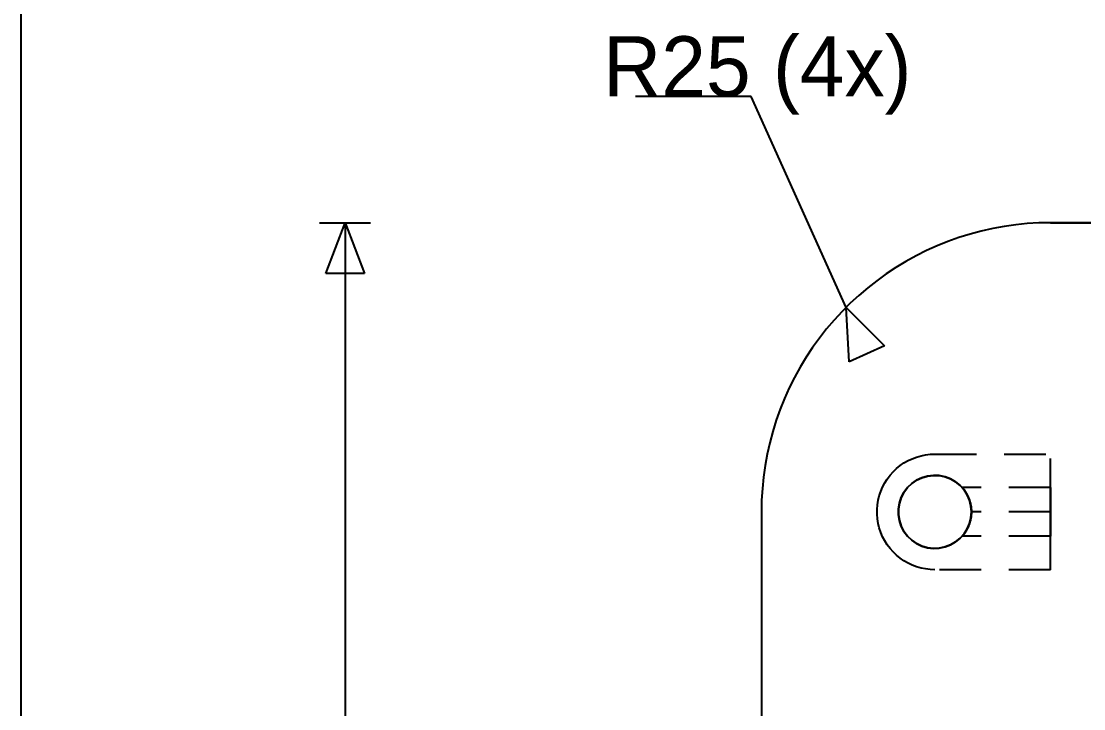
# Model space of a CAD drawing. Extents: x 8 to 586, y 8 to 412.
# Drawn here: x 8 to 53.94, y 360.99 to 390.71 of the extents above; entities that cross this region are included whole.
import ezdxf

# ---------------------------------------------------------------- set-up
doc = ezdxf.new("R2010")
doc.units = 0
doc.linetypes.add('CENTER', pattern=[10.2, 6, -1.6, 1, -1.6])
doc.linetypes.add('DASHED', pattern=[3, 1.8, -1.2])
for name, color, linetype in [('DIMS', 1, 'CONTINUOUS'), ('FRAME', 250, 'CONTINUOUS'), ('HIDDEN', 8, 'DASHED'), ('SEAM', 3, 'CENTER'), ('TEXT', 7, 'CONTINUOUS'), ('VISIBLE', 7, 'CONTINUOUS')]:
    doc.layers.add(name, color=color, linetype=linetype)

msp = doc.modelspace()

# ---------------------------------------------------------------- linework, layer by layer
at = {"layer": 'DIMS'}
for p, q in [((39.5576, 387.458), (34.5576, 387.458)), ((43.6612, 378.3388), (39.5576, 387.458)), ((20.9, 382), (23.1, 382)), ((21.164, 379.8), (22, 382)), ((22, 382), (22, 257)), ((22, 382), (22.836, 379.8)), ((22.836, 379.8), (21.164, 379.8)), ((43.6612, 378.3388), (45.3264, 376.6756)), ((43.8017, 375.9895), (43.6612, 378.3388)), ((45.3264, 376.6756), (43.8017, 375.9895))]:
    msp.add_line(p, q, dxfattribs=at)
at = {"layer": 'FRAME'}
msp.add_line((8, 8), (8, 412), dxfattribs=at)
at = {"layer": 'HIDDEN'}
for p, q in [((49.9997, 381.7474), (49.5086, 381.6368)), ((50.4949, 381.8381), (49.9997, 381.7474)), ((50.9933, 381.9089), (50.4949, 381.8381)), ((51.4942, 381.9595), (50.9933, 381.9089)), ((51.9967, 381.9899), (51.4942, 381.9595)), ((52.5, 382), (51.9967, 381.9899)), ((202.5, 382), (52.5, 382)), ((48.5417, 381.3567), (48.0674, 381.1877)), ((49.0223, 381.5065), (48.5417, 381.3567)), ((49.5086, 381.6368), (49.0223, 381.5065)), ((47.6004, 380.9997), (47.1413, 380.7931)), ((48.0674, 381.1877), (47.6004, 380.9997)), ((46.691, 380.5682), (46.25, 380.3253)), ((47.1413, 380.7931), (46.691, 380.5682)), ((45.8192, 380.0649), (45.3992, 379.7873)), ((46.25, 380.3253), (45.8192, 380.0649)), ((44.9907, 379.493), (44.5944, 379.1826)), ((45.3992, 379.7873), (44.9907, 379.493)), ((44.5944, 379.1826), (44.211, 378.8564)), ((44.211, 378.8564), (43.8409, 378.515)), ((43.485, 378.1591), (43.1436, 377.789)), ((43.8409, 378.515), (43.485, 378.1591)), ((43.1436, 377.789), (42.8174, 377.4056)), ((42.8174, 377.4056), (42.507, 377.0093)), ((42.507, 377.0093), (42.2127, 376.6008)), ((42.2127, 376.6008), (41.9351, 376.1808)), ((41.9351, 376.1808), (41.6747, 375.75)), ((41.4318, 375.309), (41.2069, 374.8587)), ((41.6747, 375.75), (41.4318, 375.309)), ((41.2069, 374.8587), (41.0003, 374.3996)), ((41.0003, 374.3996), (40.8123, 373.9326)), ((40.8123, 373.9326), (40.6433, 373.4583)), ((40.6433, 373.4583), (40.4935, 372.9777)), ((40.4935, 372.9777), (40.3632, 372.4914)), ((40.3632, 372.4914), (40.2526, 372.0003)), ((40.2526, 372.0003), (40.1619, 371.5051)), ((46.1638, 371.613), (46.3382, 371.7136)), ((46.1638, 371.613), (46.3382, 371.7136)), ((46.3382, 371.7136), (46.5201, 371.7999)), ((46.3382, 371.7136), (46.5201, 371.7999)), ((46.5201, 371.7999), (46.7083, 371.8713)), ((46.5201, 371.7999), (46.7083, 371.8713)), ((46.7083, 371.8713), (46.9017, 371.9274)), ((46.7083, 371.8713), (46.9017, 371.9274)), ((46.9017, 371.9274), (47.099, 371.9676)), ((46.9017, 371.9274), (47.099, 371.9676)), ((47.099, 371.9676), (47.2988, 371.9919)), ((47.099, 371.9676), (47.2988, 371.9919)), ((47.2988, 371.9919), (47.5, 372)), ((47.2988, 371.9919), (47.5, 372)), ((47.5, 372), (52.5, 372)), ((47.5, 372), (52.5, 372)), ((52.5, 367), (52.5, 372)), ((52.5, 367), (52.5, 372)), ((40.1619, 371.5051), (40.0911, 371.0067)), ((45.5635, 371.0811), (45.697, 371.2318)), ((45.5635, 371.0811), (45.697, 371.2318)), ((45.697, 371.2318), (45.8422, 371.3713)), ((45.697, 371.2318), (45.8422, 371.3713)), ((45.8422, 371.3713), (45.9981, 371.4986)), ((45.8422, 371.3713), (45.9981, 371.4986)), ((45.9981, 371.4986), (46.1638, 371.613)), ((45.9981, 371.4986), (46.1638, 371.613)), ((40.0911, 371.0067), (40.0405, 370.5058)), ((45.2414, 370.5717), (45.3349, 370.75)), ((45.2414, 370.5717), (45.3349, 370.75)), ((45.3349, 370.75), (45.4425, 370.9202)), ((45.3349, 370.75), (45.4425, 370.9202)), ((45.4425, 370.9202), (45.5635, 371.0811)), ((45.4425, 370.9202), (45.5635, 371.0811)), ((46.3174, 370.5477), (46.5007, 370.7239)), ((46.5007, 370.7239), (46.71, 370.8683)), ((46.71, 370.8683), (46.9397, 370.9773)), ((46.9397, 370.9773), (47.184, 371.0481)), ((47.184, 371.0481), (47.4364, 371.0787)), ((47.4364, 371.0787), (47.6904, 371.0685)), ((47.6904, 371.0685), (47.9396, 371.0176)), ((47.9396, 371.0176), (48.1773, 370.9275)), ((48.1773, 370.9275), (48.3975, 370.8003)), ((48.3975, 370.8003), (48.5945, 370.6395)), ((40.0405, 370.5058), (40.0101, 370.0033)), ((45.0987, 370.1955), (45.1625, 370.3865)), ((45.0987, 370.1955), (45.1625, 370.3865)), ((45.1625, 370.3865), (45.2414, 370.5717)), ((45.1625, 370.3865), (45.2414, 370.5717)), ((46.0464, 370.1193), (46.1646, 370.3445)), ((46.1646, 370.3445), (46.3174, 370.5477)), ((48.5945, 370.6395), (48.7631, 370.4492)), ((48.6816, 370.5489), (48.6806, 370.55)), ((52.5, 370.55), (48.6806, 370.55)), ((48.6826, 370.5478), (48.6816, 370.5489)), ((48.6836, 370.5466), (48.6826, 370.5478)), ((48.6846, 370.5455), (48.6836, 370.5466)), ((48.6856, 370.5444), (48.6846, 370.5455)), ((48.6866, 370.5433), (48.6856, 370.5444)), ((48.6876, 370.5421), (48.6866, 370.5433)), ((48.6886, 370.541), (48.6876, 370.5421)), ((48.6896, 370.5399), (48.6886, 370.541)), ((48.6906, 370.5387), (48.6896, 370.5399)), ((48.6915, 370.5376), (48.6906, 370.5387)), ((48.6925, 370.5365), (48.6915, 370.5376)), ((48.6935, 370.5353), (48.6925, 370.5365)), ((48.6945, 370.5342), (48.6935, 370.5353)), ((48.6955, 370.5331), (48.6945, 370.5342)), ((48.6965, 370.5319), (48.6955, 370.5331)), ((48.6974, 370.5308), (48.6965, 370.5319)), ((48.6984, 370.5297), (48.6974, 370.5308)), ((48.6994, 370.5285), (48.6984, 370.5297)), ((48.7004, 370.5274), (48.6994, 370.5285)), ((48.7013, 370.5262), (48.7004, 370.5274)), ((48.7023, 370.5251), (48.7013, 370.5262)), ((48.7033, 370.524), (48.7023, 370.5251)), ((48.7043, 370.5228), (48.7033, 370.524)), ((48.7052, 370.5217), (48.7043, 370.5228)), ((48.7062, 370.5205), (48.7052, 370.5217)), ((48.7072, 370.5194), (48.7062, 370.5205)), ((48.7081, 370.5182), (48.7072, 370.5194)), ((48.7091, 370.5171), (48.7081, 370.5182)), ((48.7101, 370.5159), (48.7091, 370.5171)), ((48.711, 370.5148), (48.7101, 370.5159)), ((48.712, 370.5136), (48.711, 370.5148)), ((48.713, 370.5125), (48.712, 370.5136)), ((48.7139, 370.5113), (48.713, 370.5125)), ((48.7149, 370.5102), (48.7139, 370.5113)), ((48.7158, 370.509), (48.7149, 370.5102)), ((48.7168, 370.5079), (48.7158, 370.509)), ((48.7178, 370.5067), (48.7168, 370.5079)), ((48.7187, 370.5056), (48.7178, 370.5067)), ((48.7631, 370.4492), (48.899, 370.2343)), ((48.8431, 370.3322), (48.8389, 370.339)), ((48.8473, 370.3254), (48.8431, 370.3322)), ((48.8514, 370.3186), (48.8473, 370.3254)), ((48.8555, 370.3118), (48.8514, 370.3186)), ((48.8596, 370.3049), (48.8555, 370.3118)), ((48.8636, 370.2981), (48.8596, 370.3049)), ((48.8676, 370.2912), (48.8636, 370.2981)), ((48.8716, 370.2843), (48.8676, 370.2912)), ((48.8755, 370.2774), (48.8716, 370.2843)), ((48.8794, 370.2704), (48.8755, 370.2774)), ((48.8833, 370.2634), (48.8794, 370.2704)), ((48.8871, 370.2565), (48.8833, 370.2634)), ((48.8909, 370.2495), (48.8871, 370.2565)), ((48.8947, 370.2424), (48.8909, 370.2495)), ((52.5, 370.5231), (52.5, 370.55)), ((52.5, 370.55), (52.5, 370.4962)), ((52.5, 370.4962), (52.5, 370.5231)), ((52.5, 370.4692), (52.5, 370.4962)), ((52.5, 370.4962), (52.5, 370.4423)), ((52.5, 370.4423), (52.5, 370.4692)), ((52.5, 370.4154), (52.5, 370.4423)), ((52.5, 370.4423), (52.5, 370.3885)), ((52.5, 370.3885), (52.5, 370.4154)), ((52.5, 370.3615), (52.5, 370.3885)), ((52.5, 370.3885), (52.5, 370.3346)), ((52.5, 370.3346), (52.5, 370.3615)), ((52.5, 370.3077), (52.5, 370.3346)), ((52.5, 370.3346), (52.5, 370.2808)), ((52.5, 370.2808), (52.5, 370.3077)), ((52.5, 370.2538), (52.5, 370.2808)), ((52.5, 370.2808), (52.5, 370.2269)), ((52.5, 370.2269), (52.5, 370.2538)), ((40.0101, 370.0033), (40, 369.5)), ((45.002, 369.6007), (45.0182, 369.8013)), ((45.002, 369.6007), (45.0182, 369.8013)), ((45.0182, 369.8013), (45.0505, 370.0001)), ((45.0182, 369.8013), (45.0505, 370.0001)), ((45.0505, 370.0001), (45.0987, 370.1955)), ((45.0505, 370.0001), (45.0987, 370.1955)), ((45.9251, 369.6271), (45.9659, 369.8781)), ((45.9659, 369.8781), (46.0464, 370.1193)), ((48.8984, 370.2354), (48.8947, 370.2424)), ((48.9021, 370.2283), (48.8984, 370.2354)), ((48.899, 370.2343), (48.9987, 370.0003)), ((48.9058, 370.2212), (48.9021, 370.2283)), ((48.9094, 370.2141), (48.9058, 370.2212)), ((48.913, 370.207), (48.9094, 370.2141)), ((48.9165, 370.1999), (48.913, 370.207)), ((48.92, 370.1927), (48.9165, 370.1999)), ((48.9235, 370.1856), (48.92, 370.1927)), ((48.927, 370.1784), (48.9235, 370.1856)), ((48.9304, 370.1712), (48.927, 370.1784)), ((48.9337, 370.164), (48.9304, 370.1712)), ((48.9371, 370.1567), (48.9337, 370.164)), ((48.9403, 370.1495), (48.9371, 370.1567)), ((48.9436, 370.1422), (48.9403, 370.1495)), ((48.9468, 370.1349), (48.9436, 370.1422)), ((48.95, 370.1276), (48.9468, 370.1349)), ((48.9532, 370.1203), (48.95, 370.1276)), ((48.9563, 370.1129), (48.9532, 370.1203)), ((48.9593, 370.1056), (48.9563, 370.1129)), ((48.9624, 370.0982), (48.9593, 370.1056)), ((48.9654, 370.0908), (48.9624, 370.0982)), ((48.9683, 370.0834), (48.9654, 370.0908)), ((48.9713, 370.076), (48.9683, 370.0834)), ((48.9741, 370.0686), (48.9713, 370.076)), ((48.977, 370.0612), (48.9741, 370.0686)), ((48.9987, 370.0003), (49.0595, 369.7534)), ((52.5, 370.2), (52.5, 370.2269)), ((52.5, 370.2269), (52.5, 370.1731)), ((52.5, 370.1731), (52.5, 370.2)), ((52.5, 370.1462), (52.5, 370.1731)), ((52.5, 370.1731), (52.5, 370.1192)), ((52.5, 370.1192), (52.5, 370.1462)), ((52.5, 370.0923), (52.5, 370.1192)), ((52.5, 370.1192), (52.5, 370.0654)), ((52.5, 370.0654), (52.5, 370.0923)), ((52.5, 370.0385), (52.5, 370.0654)), ((52.5, 370.0654), (52.5, 370.0115)), ((52.5, 370.0115), (52.5, 370.0385)), ((52.5, 369.9846), (52.5, 370.0115)), ((52.5, 370.0115), (52.5, 369.9577)), ((52.5, 369.9577), (52.5, 369.9846)), ((52.5, 369.9308), (52.5, 369.9577)), ((52.5, 369.9577), (52.5, 369.9038)), ((52.5, 369.9038), (52.5, 369.9308)), ((52.5, 369.8769), (52.5, 369.9038)), ((52.5, 369.9038), (52.5, 369.85)), ((52.5, 369.85), (52.5, 369.8769)), ((52.5, 369.8231), (52.5, 369.85)), ((52.5, 369.85), (52.5, 369.7962)), ((52.5, 369.7962), (52.5, 369.8231)), ((52.5, 369.7692), (52.5, 369.7962)), ((52.5, 369.7962), (52.5, 369.7423)), ((40, 369.5), (40, 269.5)), ((45.002, 369.3993), (45.002, 369.6007)), ((45.002, 369.3993), (45.002, 369.6007)), ((45.0182, 369.1987), (45.002, 369.3993)), ((45.0182, 369.1987), (45.002, 369.3993)), ((45.9251, 369.3729), (45.9251, 369.6271)), ((45.9659, 369.1219), (45.9251, 369.3729)), ((49.0595, 369.7534), (49.08, 369.5)), ((49.08, 369.5), (49.0595, 369.2466)), ((52.5, 369.5), (49.08, 369.5)), ((52.5, 369.7423), (52.5, 369.7692)), ((52.5, 369.7154), (52.5, 369.7423)), ((52.5, 369.7423), (52.5, 369.6885)), ((52.5, 369.6885), (52.5, 369.7154)), ((52.5, 369.6615), (52.5, 369.6885)), ((52.5, 369.6885), (52.5, 369.6346)), ((52.5, 369.6346), (52.5, 369.6615)), ((52.5, 369.6077), (52.5, 369.6346)), ((52.5, 369.6346), (52.5, 369.5808)), ((52.5, 369.5808), (52.5, 369.6077)), ((52.5, 369.5538), (52.5, 369.5808)), ((52.5, 369.5808), (52.5, 369.5269)), ((52.5, 369.5269), (52.5, 369.5538)), ((52.5, 369.5), (52.5, 369.5269)), ((52.5, 369.5269), (52.5, 369.4731)), ((52.5, 369.4731), (52.5, 369.5)), ((52.5, 369.4731), (52.5, 369.4192)), ((52.5, 369.4462), (52.5, 369.4731)), ((52.5, 369.4192), (52.5, 369.4462)), ((52.5, 369.4192), (52.5, 369.3654)), ((52.5, 369.3923), (52.5, 369.4192)), ((52.5, 369.3654), (52.5, 369.3923)), ((52.5, 369.3654), (52.5, 369.3115)), ((52.5, 369.3385), (52.5, 369.3654)), ((52.5, 369.3115), (52.5, 369.3385)), ((45.0505, 368.9999), (45.0182, 369.1987)), ((45.0505, 368.9999), (45.0182, 369.1987)), ((45.0987, 368.8045), (45.0505, 368.9999)), ((45.0987, 368.8045), (45.0505, 368.9999)), ((46.0464, 368.8807), (45.9659, 369.1219)), ((46.1646, 368.6555), (46.0464, 368.8807)), ((48.9987, 368.9997), (48.899, 368.7657)), ((48.9826, 368.9538), (48.9833, 368.9558)), ((48.9833, 368.9558), (48.9841, 368.9579)), ((48.9841, 368.9579), (48.9849, 368.96)), ((48.9849, 368.96), (48.9856, 368.9621)), ((48.9856, 368.9621), (48.9864, 368.9642)), ((48.9864, 368.9642), (48.9871, 368.9663)), ((48.9871, 368.9663), (48.9879, 368.9684)), ((48.9879, 368.9684), (48.9886, 368.9705)), ((48.9886, 368.9705), (48.9894, 368.9725)), ((48.9894, 368.9725), (48.9901, 368.9746)), ((48.9901, 368.9746), (48.9908, 368.9767)), ((48.9908, 368.9767), (48.9916, 368.9788)), ((48.9916, 368.9788), (48.9923, 368.9809)), ((48.9923, 368.9809), (48.993, 368.983)), ((48.993, 368.983), (48.9938, 368.9851)), ((48.9938, 368.9851), (48.9945, 368.9872)), ((48.9945, 368.9872), (48.9952, 368.9893)), ((48.9952, 368.9893), (48.9959, 368.9914)), ((48.9959, 368.9914), (48.9966, 368.9935)), ((48.9966, 368.9935), (48.9973, 368.9956)), ((48.9973, 368.9956), (48.998, 368.9977)), ((48.998, 368.9977), (48.9987, 368.9998)), ((49.0595, 369.2466), (48.9987, 368.9997)), ((48.9987, 368.9998), (48.9994, 369.0019)), ((48.9994, 369.0019), (49.0001, 369.004)), ((49.0001, 369.004), (49.0008, 369.0062)), ((49.0008, 369.0062), (49.0015, 369.0083)), ((49.0015, 369.0083), (49.0022, 369.0104)), ((49.0022, 369.0104), (49.0029, 369.0125)), ((49.0029, 369.0125), (49.0036, 369.0146)), ((49.0036, 369.0146), (49.0043, 369.0167)), ((49.0043, 369.0167), (49.0049, 369.0188)), ((49.0049, 369.0188), (49.0056, 369.0209)), ((49.0056, 369.0209), (49.0063, 369.0231)), ((49.0063, 369.0231), (49.007, 369.0252)), ((49.007, 369.0252), (49.0076, 369.0273)), ((49.0076, 369.0273), (49.0083, 369.0294)), ((49.0083, 369.0294), (49.009, 369.0315)), ((49.009, 369.0315), (49.0096, 369.0337)), ((49.0096, 369.0337), (49.0103, 369.0358)), ((49.0213, 369.0735), (49.0214, 369.0739)), ((49.0214, 369.0739), (49.0215, 369.0742)), ((49.0215, 369.0742), (49.0216, 369.0746)), ((49.0216, 369.0746), (49.0217, 369.0749)), ((49.0217, 369.0749), (49.0218, 369.0753)), ((49.0218, 369.0753), (49.0219, 369.0756)), ((49.0219, 369.0756), (49.022, 369.076)), ((49.022, 369.076), (49.0221, 369.0763)), ((49.0221, 369.0763), (49.0222, 369.0767)), ((49.0222, 369.0767), (49.0223, 369.077)), ((49.0223, 369.077), (49.0224, 369.0774)), ((49.0224, 369.0774), (49.0225, 369.0777)), ((49.0225, 369.0777), (49.0226, 369.0781)), ((49.0226, 369.0781), (49.0227, 369.0785)), ((49.0227, 369.0785), (49.0228, 369.0788)), ((49.0228, 369.0788), (49.0229, 369.0792)), ((49.0229, 369.0792), (49.023, 369.0795)), ((49.023, 369.0795), (49.0231, 369.0799)), ((49.0231, 369.0799), (49.0232, 369.0802)), ((49.0232, 369.0802), (49.0233, 369.0806)), ((49.0233, 369.0806), (49.0234, 369.0809)), ((49.0234, 369.0809), (49.0235, 369.0813)), ((49.0235, 369.0813), (49.0236, 369.0816)), ((49.0236, 369.0816), (49.0237, 369.082)), ((49.0237, 369.082), (49.0238, 369.0823)), ((49.0238, 369.0823), (49.0239, 369.0827)), ((49.0239, 369.0827), (49.024, 369.0831)), ((49.024, 369.0831), (49.0241, 369.0834)), ((49.0241, 369.0834), (49.0242, 369.0838)), ((49.0242, 369.0838), (49.0243, 369.0841)), ((49.0243, 369.0841), (49.0244, 369.0845)), ((49.0244, 369.0845), (49.0245, 369.0848)), ((49.0245, 369.0848), (49.0246, 369.0852)), ((49.0246, 369.0852), (49.0247, 369.0855)), ((49.0247, 369.0855), (49.0248, 369.0859)), ((49.0248, 369.0859), (49.0249, 369.0862)), ((49.0249, 369.0862), (49.025, 369.0866)), ((49.025, 369.0866), (49.0251, 369.0869)), ((49.0251, 369.0869), (49.0251, 369.0873)), ((52.5, 369.3115), (52.5, 369.2577)), ((52.5, 369.2846), (52.5, 369.3115)), ((52.5, 369.2577), (52.5, 369.2846)), ((52.5, 369.2577), (52.5, 369.2038)), ((52.5, 369.2308), (52.5, 369.2577)), ((52.5, 369.2038), (52.5, 369.2308)), ((52.5, 369.2038), (52.5, 369.15)), ((52.5, 369.1769), (52.5, 369.2038)), ((52.5, 369.15), (52.5, 369.1769)), ((52.5, 369.15), (52.5, 369.0962)), ((52.5, 369.1231), (52.5, 369.15)), ((52.5, 369.0962), (52.5, 369.1231)), ((52.5, 369.0962), (52.5, 369.0423)), ((52.5, 369.0692), (52.5, 369.0962)), ((52.5, 369.0423), (52.5, 369.0692)), ((52.5, 369.0423), (52.5, 368.9885)), ((52.5, 369.0154), (52.5, 369.0423)), ((52.5, 368.9885), (52.5, 369.0154)), ((52.5, 368.9885), (52.5, 368.9346)), ((52.5, 368.9615), (52.5, 368.9885)), ((52.5, 368.9346), (52.5, 368.9615)), ((52.5, 368.9346), (52.5, 368.8808)), ((52.5, 368.9077), (52.5, 368.9346)), ((52.5, 368.8808), (52.5, 368.9077)), ((52.5, 368.8808), (52.5, 368.8269)), ((52.5, 368.8538), (52.5, 368.8808)), ((45.1625, 368.6135), (45.0987, 368.8045)), ((45.1625, 368.6135), (45.0987, 368.8045)), ((45.2414, 368.4283), (45.1625, 368.6135)), ((45.2414, 368.4283), (45.1625, 368.6135)), ((45.3349, 368.25), (45.2414, 368.4283)), ((45.3349, 368.25), (45.2414, 368.4283)), ((46.3174, 368.4523), (46.1646, 368.6555)), ((46.5007, 368.2761), (46.3174, 368.4523)), ((48.7631, 368.5508), (48.5945, 368.3605)), ((52.5, 368.45), (48.6806, 368.45)), ((48.899, 368.7657), (48.7631, 368.5508)), ((52.5, 368.8269), (52.5, 368.8538)), ((52.5, 368.8269), (52.5, 368.7731)), ((52.5, 368.8), (52.5, 368.8269)), ((52.5, 368.7731), (52.5, 368.8)), ((52.5, 368.7731), (52.5, 368.7192)), ((52.5, 368.7462), (52.5, 368.7731)), ((52.5, 368.7192), (52.5, 368.7462)), ((52.5, 368.7192), (52.5, 368.6654)), ((52.5, 368.6923), (52.5, 368.7192)), ((52.5, 368.6654), (52.5, 368.6923)), ((52.5, 368.6654), (52.5, 368.6115)), ((52.5, 368.6385), (52.5, 368.6654)), ((52.5, 368.6115), (52.5, 368.6385)), ((52.5, 368.6115), (52.5, 368.5577)), ((52.5, 368.5846), (52.5, 368.6115)), ((52.5, 368.5577), (52.5, 368.5846)), ((52.5, 368.5577), (52.5, 368.5038)), ((52.5, 368.5308), (52.5, 368.5577)), ((52.5, 368.5038), (52.5, 368.5308)), ((52.5, 368.5038), (52.5, 368.45)), ((52.5, 368.4769), (52.5, 368.5038)), ((52.5, 368.45), (52.5, 368.4769)), ((45.4425, 368.0798), (45.3349, 368.25)), ((45.4425, 368.0798), (45.3349, 368.25)), ((45.5635, 367.9189), (45.4425, 368.0798)), ((45.5635, 367.9189), (45.4425, 368.0798)), ((46.71, 368.1317), (46.5007, 368.2761)), ((46.9397, 368.0227), (46.71, 368.1317)), ((47.184, 367.9519), (46.9397, 368.0227)), ((47.9396, 367.9824), (47.6904, 367.9315)), ((48.1773, 368.0725), (47.9396, 367.9824)), ((48.3975, 368.1997), (48.1773, 368.0725)), ((48.5945, 368.3605), (48.3975, 368.1997)), ((45.697, 367.7682), (45.5635, 367.9189)), ((45.697, 367.7682), (45.5635, 367.9189)), ((45.8422, 367.6287), (45.697, 367.7682)), ((45.8422, 367.6287), (45.697, 367.7682)), ((45.9981, 367.5014), (45.8422, 367.6287)), ((45.9981, 367.5014), (45.8422, 367.6287)), ((46.1638, 367.387), (45.9981, 367.5014)), ((46.1638, 367.387), (45.9981, 367.5014)), ((47.4364, 367.9213), (47.184, 367.9519)), ((47.6904, 367.9315), (47.4364, 367.9213)), ((46.3382, 367.2864), (46.1638, 367.387)), ((46.3382, 367.2864), (46.1638, 367.387)), ((46.5201, 367.2001), (46.3382, 367.2864)), ((46.5201, 367.2001), (46.3382, 367.2864)), ((46.7083, 367.1287), (46.5201, 367.2001)), ((46.7083, 367.1287), (46.5201, 367.2001)), ((46.9017, 367.0726), (46.7083, 367.1287)), ((46.9017, 367.0726), (46.7083, 367.1287)), ((47.099, 367.0324), (46.9017, 367.0726)), ((47.099, 367.0324), (46.9017, 367.0726)), ((47.2988, 367.0081), (47.099, 367.0324)), ((47.2988, 367.0081), (47.099, 367.0324)), ((47.5, 367), (47.2988, 367.0081)), ((47.5, 367), (47.2988, 367.0081)), ((52.5, 367), (47.5, 367)), ((52.5, 367), (47.5, 367))]:
    msp.add_line(p, q, dxfattribs=at)
at = {"layer": 'SEAM'}
for p, q in [((49.9997, 381.7474), (49.5086, 381.6368)), ((50.4949, 381.8381), (49.9997, 381.7474)), ((50.9933, 381.9089), (50.4949, 381.8381)), ((51.4942, 381.9595), (50.9933, 381.9089)), ((51.9967, 381.9899), (51.4942, 381.9595)), ((52.5, 382), (51.9967, 381.9899)), ((127.5, 382), (52.5, 382)), ((48.5417, 381.3567), (48.0674, 381.1877)), ((49.0223, 381.5065), (48.5417, 381.3567)), ((49.5086, 381.6368), (49.0223, 381.5065)), ((47.6004, 380.9997), (47.1413, 380.7931)), ((48.0674, 381.1877), (47.6004, 380.9997)), ((46.691, 380.5682), (46.25, 380.3253)), ((47.1413, 380.7931), (46.691, 380.5682)), ((45.8192, 380.0649), (45.3992, 379.7873)), ((46.25, 380.3253), (45.8192, 380.0649)), ((44.9907, 379.493), (44.5944, 379.1826)), ((45.3992, 379.7873), (44.9907, 379.493)), ((44.5944, 379.1826), (44.211, 378.8564)), ((44.211, 378.8564), (43.8409, 378.515)), ((43.485, 378.1591), (43.1436, 377.789)), ((43.8409, 378.515), (43.485, 378.1591)), ((43.1436, 377.789), (42.8174, 377.4056)), ((42.8174, 377.4056), (42.507, 377.0093)), ((42.507, 377.0093), (42.2127, 376.6008)), ((42.2127, 376.6008), (41.9351, 376.1808)), ((41.9351, 376.1808), (41.6747, 375.75)), ((41.4318, 375.309), (41.2069, 374.8587)), ((41.6747, 375.75), (41.4318, 375.309)), ((41.2069, 374.8587), (41.0003, 374.3996)), ((41.0003, 374.3996), (40.8123, 373.9326)), ((40.8123, 373.9326), (40.6433, 373.4583)), ((40.6433, 373.4583), (40.4935, 372.9777)), ((40.4935, 372.9777), (40.3632, 372.4914)), ((40.3632, 372.4914), (40.2526, 372.0003)), ((40.2526, 372.0003), (40.1619, 371.5051)), ((40.1619, 371.5051), (40.0911, 371.0067)), ((40.0911, 371.0067), (40.0405, 370.5058)), ((46.5007, 370.7239), (46.3174, 370.5477)), ((46.71, 370.8683), (46.5007, 370.7239)), ((46.9397, 370.9773), (46.71, 370.8683)), ((47.184, 371.0481), (46.9397, 370.9773)), ((47.4364, 371.0787), (47.184, 371.0481)), ((47.6904, 371.0685), (47.4364, 371.0787)), ((47.9396, 371.0176), (47.6904, 371.0685)), ((48.1773, 370.9275), (47.9396, 371.0176)), ((48.3975, 370.8003), (48.1773, 370.9275)), ((48.5945, 370.6395), (48.3975, 370.8003)), ((40.0405, 370.5058), (40.0101, 370.0033)), ((46.1646, 370.3445), (46.0464, 370.1193)), ((46.3174, 370.5477), (46.1646, 370.3445)), ((48.7631, 370.4492), (48.5945, 370.6395)), ((48.6806, 370.55), (48.7, 370.5278)), ((48.7, 370.5278), (48.7189, 370.5053)), ((48.7221, 370.5015), (48.7187, 370.5056)), ((48.7189, 370.5053), (48.7375, 370.4824)), ((48.7254, 370.4974), (48.7221, 370.5015)), ((48.7287, 370.4933), (48.7254, 370.4974)), ((48.732, 370.4892), (48.7287, 370.4933)), ((48.7353, 370.4851), (48.732, 370.4892)), ((48.7386, 370.481), (48.7353, 370.4851)), ((48.7375, 370.4824), (48.7556, 370.4591)), ((48.7419, 370.4768), (48.7386, 370.481)), ((48.7451, 370.4727), (48.7419, 370.4768)), ((48.7483, 370.4685), (48.7451, 370.4727)), ((48.7516, 370.4644), (48.7483, 370.4685)), ((48.7548, 370.4602), (48.7516, 370.4644)), ((48.758, 370.456), (48.7548, 370.4602)), ((48.7556, 370.4591), (48.7732, 370.4356)), ((48.7612, 370.4518), (48.758, 370.456)), ((48.7643, 370.4476), (48.7612, 370.4518)), ((48.899, 370.2343), (48.7631, 370.4492)), ((48.7675, 370.4433), (48.7643, 370.4476)), ((48.7706, 370.4391), (48.7675, 370.4433)), ((48.7737, 370.4349), (48.7706, 370.4391)), ((48.7732, 370.4356), (48.7904, 370.4117)), ((48.7769, 370.4306), (48.7737, 370.4349)), ((48.7799, 370.4264), (48.7769, 370.4306)), ((48.783, 370.4221), (48.7799, 370.4264)), ((48.7861, 370.4178), (48.783, 370.4221)), ((48.7892, 370.4135), (48.7861, 370.4178)), ((48.7922, 370.4092), (48.7892, 370.4135)), ((48.7904, 370.4117), (48.8072, 370.3875)), ((48.7952, 370.4049), (48.7922, 370.4092)), ((48.7982, 370.4006), (48.7952, 370.4049)), ((48.8012, 370.3962), (48.7982, 370.4006)), ((48.8042, 370.3919), (48.8012, 370.3962)), ((48.8072, 370.3875), (48.8042, 370.3919)), ((48.8101, 370.3831), (48.8072, 370.3875)), ((48.8072, 370.3875), (48.8235, 370.363)), ((48.8131, 370.3788), (48.8101, 370.3831)), ((48.816, 370.3744), (48.8131, 370.3788)), ((48.8189, 370.37), (48.816, 370.3744)), ((48.8218, 370.3656), (48.8189, 370.37)), ((48.8247, 370.3612), (48.8218, 370.3656)), ((48.8235, 370.363), (48.8394, 370.3381)), ((48.8275, 370.3568), (48.8247, 370.3612)), ((48.8304, 370.3523), (48.8275, 370.3568)), ((48.8332, 370.3479), (48.8304, 370.3523)), ((48.8361, 370.3434), (48.8332, 370.3479)), ((48.8389, 370.339), (48.8361, 370.3434)), ((48.8394, 370.3381), (48.8548, 370.313)), ((48.8548, 370.313), (48.8697, 370.2876)), ((48.8697, 370.2876), (48.8841, 370.262)), ((48.8841, 370.262), (48.8981, 370.2361)), ((40.0101, 370.0033), (40, 369.5)), ((45.9659, 369.8781), (45.9251, 369.6271)), ((46.0464, 370.1193), (45.9659, 369.8781)), ((48.8981, 370.2361), (48.9116, 370.2099)), ((48.9987, 370.0003), (48.899, 370.2343)), ((48.9116, 370.2099), (48.9245, 370.1834)), ((48.9245, 370.1834), (48.937, 370.1568)), ((48.937, 370.1568), (48.949, 370.1299)), ((48.949, 370.1299), (48.9605, 370.1028)), ((48.9605, 370.1028), (48.9715, 370.0754)), ((48.9715, 370.0754), (48.982, 370.0479)), ((48.9821, 370.0474), (48.977, 370.0612)), ((48.982, 370.0479), (48.9919, 370.0202)), ((48.9872, 370.0336), (48.9821, 370.0474)), ((48.9921, 370.0197), (48.9872, 370.0336)), ((48.9919, 370.0202), (49.0013, 369.9923)), ((48.9969, 370.0058), (48.9921, 370.0197)), ((49.0015, 369.9918), (48.9969, 370.0058)), ((49.0595, 369.7534), (48.9987, 370.0003)), ((49.0013, 369.9923), (49.0103, 369.9642)), ((49.006, 369.9778), (49.0015, 369.9918)), ((49.0104, 369.9638), (49.006, 369.9778)), ((49.0103, 369.9642), (49.0187, 369.936)), ((49.0147, 369.9497), (49.0104, 369.9638)), ((49.0188, 369.9356), (49.0147, 369.9497)), ((49.0187, 369.936), (49.0265, 369.9076)), ((49.0228, 369.9214), (49.0188, 369.9356)), ((49.0266, 369.9072), (49.0228, 369.9214)), ((49.0265, 369.9076), (49.0338, 369.8791)), ((49.0303, 369.893), (49.0266, 369.9072)), ((49.0339, 369.8787), (49.0303, 369.893)), ((49.0338, 369.8791), (49.0406, 369.8504)), ((49.0374, 369.8644), (49.0339, 369.8787)), ((49.0407, 369.8501), (49.0374, 369.8644)), ((49.0406, 369.8504), (49.0469, 369.8217)), ((49.0439, 369.8358), (49.0407, 369.8501)), ((49.047, 369.8214), (49.0439, 369.8358)), ((49.0469, 369.8217), (49.0526, 369.7928)), ((49.0499, 369.8069), (49.047, 369.8214)), ((49.0527, 369.7925), (49.0499, 369.8069)), ((49.0526, 369.7928), (49.0578, 369.7638)), ((49.0553, 369.778), (49.0527, 369.7925)), ((40, 369.5), (40, 319.5)), ((45.9251, 369.6271), (45.9251, 369.3729)), ((45.9251, 369.3729), (45.9659, 369.1219)), ((49.0579, 369.7635), (49.0553, 369.778)), ((49.0578, 369.7638), (49.0625, 369.7347)), ((49.0603, 369.749), (49.0579, 369.7635)), ((49.08, 369.5), (49.0595, 369.7534)), ((49.0595, 369.2466), (49.08, 369.5)), ((49.0625, 369.7345), (49.0603, 369.749)), ((49.0625, 369.7347), (49.0666, 369.7056)), ((49.0646, 369.7199), (49.0625, 369.7345)), ((49.0666, 369.7054), (49.0646, 369.7199)), ((49.0666, 369.7056), (49.0701, 369.6763)), ((49.0684, 369.6908), (49.0666, 369.7054)), ((49.0701, 369.6762), (49.0684, 369.6908)), ((49.0701, 369.6763), (49.0731, 369.647)), ((49.0717, 369.6615), (49.0701, 369.6762)), ((49.0731, 369.353), (49.0701, 369.3237)), ((49.0707, 369.329), (49.0718, 369.3397)), ((49.0732, 369.6469), (49.0717, 369.6615)), ((49.0718, 369.3397), (49.0729, 369.3503)), ((49.0729, 369.3503), (49.0739, 369.361)), ((49.0731, 369.647), (49.0756, 369.6177)), ((49.0756, 369.3823), (49.0731, 369.353)), ((49.0745, 369.6322), (49.0732, 369.6469)), ((49.0739, 369.361), (49.0748, 369.3717)), ((49.0756, 369.6176), (49.0745, 369.6322)), ((49.0748, 369.3717), (49.0756, 369.3823)), ((49.0756, 369.6177), (49.0775, 369.5883)), ((49.0766, 369.6029), (49.0756, 369.6176)), ((49.0775, 369.4117), (49.0756, 369.3823)), ((49.0756, 369.3823), (49.0764, 369.393)), ((49.0764, 369.393), (49.0771, 369.4037)), ((49.0775, 369.5882), (49.0766, 369.6029)), ((49.0771, 369.4037), (49.0777, 369.4144)), ((49.0775, 369.5883), (49.0789, 369.5589)), ((49.0783, 369.5735), (49.0775, 369.5882)), ((49.0789, 369.4411), (49.0775, 369.4117)), ((49.0777, 369.4144), (49.0782, 369.4251)), ((49.0782, 369.4251), (49.0787, 369.4358)), ((49.0789, 369.5588), (49.0783, 369.5735)), ((49.0787, 369.4358), (49.0791, 369.4465)), ((49.0789, 369.5589), (49.0797, 369.5294)), ((49.0794, 369.5441), (49.0789, 369.5588)), ((49.0797, 369.4706), (49.0789, 369.4411)), ((49.0791, 369.4465), (49.0794, 369.4572)), ((49.0797, 369.5294), (49.0794, 369.5441)), ((49.0794, 369.4572), (49.0797, 369.4679)), ((49.0799, 369.5147), (49.0797, 369.5294)), ((49.0797, 369.5294), (49.08, 369.5)), ((49.08, 369.5), (49.0797, 369.4706)), ((49.0797, 369.4679), (49.0799, 369.4786)), ((49.08, 369.5), (49.0799, 369.5147)), ((49.0799, 369.4786), (49.08, 369.4893)), ((49.08, 369.4893), (49.08, 369.5)), ((45.9659, 369.1219), (46.0464, 368.8807)), ((46.0464, 368.8807), (46.1646, 368.6555)), ((48.899, 368.7657), (48.9987, 368.9997)), ((48.9487, 368.8694), (48.9547, 368.8833)), ((48.9605, 368.8972), (48.949, 368.8701)), ((48.9547, 368.8833), (48.9605, 368.8973)), ((48.9715, 368.9246), (48.9605, 368.8972)), ((48.9605, 368.8973), (48.9662, 368.9113)), ((48.9662, 368.9113), (48.9718, 368.9254)), ((48.982, 368.9521), (48.9715, 368.9246)), ((48.9718, 368.9254), (48.9773, 368.9396)), ((48.9773, 368.9396), (48.9826, 368.9538)), ((48.9919, 368.9798), (48.982, 368.9521)), ((49.0013, 369.0077), (48.9919, 368.9798)), ((48.9987, 368.9997), (49.0595, 369.2466)), ((49.0103, 369.0358), (49.0013, 369.0077)), ((49.0187, 369.064), (49.0103, 369.0358)), ((49.0103, 369.0358), (49.0106, 369.0367)), ((49.0106, 369.0367), (49.0109, 369.0377)), ((49.0109, 369.0377), (49.0111, 369.0387)), ((49.0111, 369.0387), (49.0114, 369.0396)), ((49.0114, 369.0396), (49.0117, 369.0406)), ((49.0117, 369.0406), (49.012, 369.0416)), ((49.012, 369.0416), (49.0123, 369.0425)), ((49.0123, 369.0425), (49.0126, 369.0435)), ((49.0126, 369.0435), (49.0129, 369.0445)), ((49.0129, 369.0445), (49.0132, 369.0454)), ((49.0132, 369.0454), (49.0135, 369.0464)), ((49.0135, 369.0464), (49.0138, 369.0474)), ((49.0138, 369.0474), (49.0141, 369.0483)), ((49.0141, 369.0483), (49.0143, 369.0493)), ((49.0143, 369.0493), (49.0146, 369.0502)), ((49.0146, 369.0502), (49.0149, 369.0512)), ((49.0149, 369.0512), (49.0152, 369.0522)), ((49.0152, 369.0522), (49.0155, 369.0532)), ((49.0155, 369.0532), (49.0158, 369.0541)), ((49.0158, 369.0541), (49.0161, 369.0551)), ((49.0161, 369.0551), (49.0163, 369.0561)), ((49.0163, 369.0561), (49.0166, 369.057)), ((49.0166, 369.057), (49.0169, 369.058)), ((49.0169, 369.058), (49.0172, 369.059)), ((49.0172, 369.059), (49.0175, 369.0599)), ((49.0175, 369.0599), (49.0178, 369.0609)), ((49.0178, 369.0609), (49.018, 369.0619)), ((49.018, 369.0619), (49.0183, 369.0628)), ((49.0183, 369.0628), (49.0186, 369.0638)), ((49.0186, 369.0638), (49.0189, 369.0648)), ((49.0265, 369.0924), (49.0187, 369.064)), ((49.0189, 369.0648), (49.0191, 369.0657)), ((49.0191, 369.0657), (49.0194, 369.0667)), ((49.0194, 369.0667), (49.0197, 369.0677)), ((49.0197, 369.0677), (49.02, 369.0686)), ((49.02, 369.0686), (49.0203, 369.0696)), ((49.0203, 369.0696), (49.0205, 369.0706)), ((49.0205, 369.0706), (49.0208, 369.0716)), ((49.0208, 369.0716), (49.0211, 369.0725)), ((49.0211, 369.0725), (49.0213, 369.0735)), ((49.0251, 369.0873), (49.0279, 369.0976)), ((49.0338, 369.1209), (49.0265, 369.0924)), ((49.0279, 369.0976), (49.0306, 369.108)), ((49.0306, 369.108), (49.0332, 369.1184)), ((49.0332, 369.1184), (49.0358, 369.1288)), ((49.0406, 369.1496), (49.0338, 369.1209)), ((49.0358, 369.1288), (49.0383, 369.1392)), ((49.0383, 369.1392), (49.0407, 369.1496)), ((49.0469, 369.1783), (49.0406, 369.1496)), ((49.0407, 369.1496), (49.043, 369.1601)), ((49.043, 369.1601), (49.0453, 369.1705)), ((49.0453, 369.1705), (49.0475, 369.181)), ((49.0526, 369.2072), (49.0469, 369.1783)), ((49.0475, 369.181), (49.0496, 369.1915)), ((49.0496, 369.1915), (49.0516, 369.202)), ((49.0516, 369.202), (49.0536, 369.2125)), ((49.0578, 369.2362), (49.0526, 369.2072)), ((49.0536, 369.2125), (49.0555, 369.2231)), ((49.0555, 369.2231), (49.0574, 369.2336)), ((49.0574, 369.2336), (49.0592, 369.2442)), ((49.0625, 369.2653), (49.0578, 369.2362)), ((49.0592, 369.2442), (49.0609, 369.2548)), ((49.0609, 369.2548), (49.0625, 369.2653)), ((49.0666, 369.2944), (49.0625, 369.2653)), ((49.0625, 369.2653), (49.064, 369.2759)), ((49.064, 369.2759), (49.0655, 369.2865)), ((49.0655, 369.2865), (49.0669, 369.2971)), ((49.0701, 369.3237), (49.0666, 369.2944)), ((49.0669, 369.2971), (49.0683, 369.3078)), ((49.0683, 369.3078), (49.0695, 369.3184)), ((49.0695, 369.3184), (49.0707, 369.329)), ((46.1646, 368.6555), (46.3174, 368.4523)), ((46.3174, 368.4523), (46.5007, 368.2761)), ((48.5945, 368.3605), (48.7631, 368.5508)), ((48.7, 368.4722), (48.6806, 368.45)), ((48.6806, 368.45), (48.6906, 368.4614)), ((48.6906, 368.4614), (48.7005, 368.4728)), ((48.7189, 368.4947), (48.7, 368.4722)), ((48.7005, 368.4728), (48.7103, 368.4844)), ((48.7103, 368.4844), (48.72, 368.496)), ((48.7375, 368.5176), (48.7189, 368.4947)), ((48.72, 368.496), (48.7296, 368.5078)), ((48.7296, 368.5078), (48.739, 368.5196)), ((48.7556, 368.5409), (48.7375, 368.5176)), ((48.739, 368.5196), (48.7484, 368.5315)), ((48.7484, 368.5315), (48.7576, 368.5435)), ((48.7732, 368.5644), (48.7556, 368.5409)), ((48.7576, 368.5435), (48.7667, 368.5556)), ((48.7631, 368.5508), (48.899, 368.7657)), ((48.7667, 368.5556), (48.7757, 368.5678)), ((48.7904, 368.5883), (48.7732, 368.5644)), ((48.7757, 368.5678), (48.7846, 368.5801)), ((48.7846, 368.5801), (48.7934, 368.5925)), ((48.8072, 368.6125), (48.7904, 368.5883)), ((48.7934, 368.5925), (48.802, 368.6049)), ((48.802, 368.6049), (48.8105, 368.6174)), ((48.8235, 368.637), (48.8072, 368.6125)), ((48.8105, 368.6174), (48.8189, 368.63)), ((48.8189, 368.63), (48.8272, 368.6427)), ((48.8394, 368.6619), (48.8235, 368.637)), ((48.8272, 368.6427), (48.8354, 368.6555)), ((48.8354, 368.6555), (48.8434, 368.6683)), ((48.8548, 368.687), (48.8394, 368.6619)), ((48.8434, 368.6683), (48.8513, 368.6812)), ((48.8513, 368.6812), (48.8591, 368.6942)), ((48.8697, 368.7124), (48.8548, 368.687)), ((48.8591, 368.6942), (48.8668, 368.7073)), ((48.8668, 368.7073), (48.8743, 368.7204)), ((48.8841, 368.738), (48.8697, 368.7124)), ((48.8743, 368.7204), (48.8817, 368.7336)), ((48.8817, 368.7336), (48.889, 368.7469)), ((48.8981, 368.7639), (48.8841, 368.738)), ((48.889, 368.7469), (48.8961, 368.7603)), ((48.8961, 368.7603), (48.9032, 368.7737)), ((48.9116, 368.7901), (48.8981, 368.7639)), ((48.9032, 368.7737), (48.9101, 368.7872)), ((48.9101, 368.7872), (48.9168, 368.8007)), ((48.9245, 368.8166), (48.9116, 368.7901)), ((48.9168, 368.8007), (48.9235, 368.8143)), ((48.9235, 368.8143), (48.93, 368.828)), ((48.937, 368.8432), (48.9245, 368.8166)), ((48.93, 368.828), (48.9364, 368.8418)), ((48.9364, 368.8418), (48.9426, 368.8556)), ((48.949, 368.8701), (48.937, 368.8432)), ((48.9426, 368.8556), (48.9487, 368.8694)), ((46.5007, 368.2761), (46.71, 368.1317)), ((46.71, 368.1317), (46.9397, 368.0227)), ((46.9397, 368.0227), (47.184, 367.9519)), ((47.6904, 367.9315), (47.9396, 367.9824)), ((47.9396, 367.9824), (48.1773, 368.0725)), ((48.1773, 368.0725), (48.3975, 368.1997)), ((48.3975, 368.1997), (48.5945, 368.3605)), ((47.184, 367.9519), (47.4364, 367.9213)), ((47.4364, 367.9213), (47.6904, 367.9315))]:
    msp.add_line(p, q, dxfattribs=at)
at = {"layer": 'VISIBLE'}
for p, q in [((49.9997, 381.7474), (49.5086, 381.6368)), ((50.4949, 381.8381), (49.9997, 381.7474)), ((50.9933, 381.9089), (50.4949, 381.8381)), ((51.4942, 381.9595), (50.9933, 381.9089)), ((51.9967, 381.9899), (51.4942, 381.9595)), ((52.5, 382), (51.9967, 381.9899)), ((52.5, 382), (202.5, 382)), ((48.5417, 381.3567), (48.0674, 381.1877)), ((49.0223, 381.5065), (48.5417, 381.3567)), ((49.5086, 381.6368), (49.0223, 381.5065)), ((47.6004, 380.9997), (47.1413, 380.7931)), ((48.0674, 381.1877), (47.6004, 380.9997)), ((46.691, 380.5682), (46.25, 380.3253)), ((47.1413, 380.7931), (46.691, 380.5682)), ((45.8192, 380.0649), (45.3992, 379.7873)), ((46.25, 380.3253), (45.8192, 380.0649)), ((44.9907, 379.493), (44.5944, 379.1826)), ((45.3992, 379.7873), (44.9907, 379.493)), ((44.5944, 379.1826), (44.211, 378.8564)), ((44.211, 378.8564), (43.8409, 378.515)), ((43.485, 378.1591), (43.1436, 377.789)), ((43.8409, 378.515), (43.485, 378.1591)), ((43.1436, 377.789), (42.8174, 377.4056)), ((42.8174, 377.4056), (42.507, 377.0093)), ((42.507, 377.0093), (42.2127, 376.6008)), ((42.2127, 376.6008), (41.9351, 376.1808)), ((41.9351, 376.1808), (41.6747, 375.75)), ((41.4318, 375.309), (41.2069, 374.8587)), ((41.6747, 375.75), (41.4318, 375.309)), ((41.2069, 374.8587), (41.0003, 374.3996)), ((41.0003, 374.3996), (40.8123, 373.9326)), ((40.8123, 373.9326), (40.6433, 373.4583)), ((40.6433, 373.4583), (40.4935, 372.9777)), ((40.4935, 372.9777), (40.3632, 372.4914)), ((40.3632, 372.4914), (40.2526, 372.0003)), ((40.2526, 372.0003), (40.1619, 371.5051)), ((40.1619, 371.5051), (40.0911, 371.0067)), ((40.0911, 371.0067), (40.0405, 370.5058)), ((46.5007, 370.7239), (46.3174, 370.5477)), ((46.71, 370.8683), (46.5007, 370.7239)), ((46.9397, 370.9773), (46.71, 370.8683)), ((47.184, 371.0481), (46.9397, 370.9773)), ((47.4364, 371.0787), (47.184, 371.0481)), ((47.6904, 371.0685), (47.4364, 371.0787)), ((47.9396, 371.0176), (47.6904, 371.0685)), ((48.1773, 370.9275), (47.9396, 371.0176)), ((48.3975, 370.8003), (48.1773, 370.9275)), ((48.5945, 370.6395), (48.3975, 370.8003)), ((40.0405, 370.5058), (40.0101, 370.0033)), ((46.1646, 370.3445), (46.0464, 370.1193)), ((46.3174, 370.5477), (46.1646, 370.3445)), ((48.7631, 370.4492), (48.5945, 370.6395)), ((48.6806, 370.55), (48.7, 370.5278)), ((48.7, 370.5278), (48.7189, 370.5053)), ((48.7221, 370.5015), (48.7187, 370.5056)), ((48.7189, 370.5053), (48.7375, 370.4824)), ((48.7254, 370.4974), (48.7221, 370.5015)), ((48.7287, 370.4933), (48.7254, 370.4974)), ((48.732, 370.4892), (48.7287, 370.4933)), ((48.7353, 370.4851), (48.732, 370.4892)), ((48.7386, 370.481), (48.7353, 370.4851)), ((48.7375, 370.4824), (48.7556, 370.4591)), ((48.7419, 370.4768), (48.7386, 370.481)), ((48.7451, 370.4727), (48.7419, 370.4768)), ((48.7483, 370.4685), (48.7451, 370.4727)), ((48.7516, 370.4644), (48.7483, 370.4685)), ((48.7548, 370.4602), (48.7516, 370.4644)), ((48.758, 370.456), (48.7548, 370.4602)), ((48.7556, 370.4591), (48.7732, 370.4356)), ((48.7612, 370.4518), (48.758, 370.456)), ((48.7643, 370.4476), (48.7612, 370.4518)), ((48.899, 370.2343), (48.7631, 370.4492)), ((48.7675, 370.4433), (48.7643, 370.4476)), ((48.7706, 370.4391), (48.7675, 370.4433)), ((48.7737, 370.4349), (48.7706, 370.4391)), ((48.7732, 370.4356), (48.7904, 370.4117)), ((48.7769, 370.4306), (48.7737, 370.4349)), ((48.7799, 370.4264), (48.7769, 370.4306)), ((48.783, 370.4221), (48.7799, 370.4264)), ((48.7861, 370.4178), (48.783, 370.4221)), ((48.7892, 370.4135), (48.7861, 370.4178)), ((48.7922, 370.4092), (48.7892, 370.4135)), ((48.7904, 370.4117), (48.8072, 370.3875)), ((48.7952, 370.4049), (48.7922, 370.4092)), ((48.7982, 370.4006), (48.7952, 370.4049)), ((48.8012, 370.3962), (48.7982, 370.4006)), ((48.8042, 370.3919), (48.8012, 370.3962)), ((48.8072, 370.3875), (48.8042, 370.3919)), ((48.8101, 370.3831), (48.8072, 370.3875)), ((48.8072, 370.3875), (48.8235, 370.363)), ((48.8131, 370.3788), (48.8101, 370.3831)), ((48.816, 370.3744), (48.8131, 370.3788)), ((48.8189, 370.37), (48.816, 370.3744)), ((48.8218, 370.3656), (48.8189, 370.37)), ((48.8247, 370.3612), (48.8218, 370.3656)), ((48.8235, 370.363), (48.8394, 370.3381)), ((48.8275, 370.3568), (48.8247, 370.3612)), ((48.8304, 370.3523), (48.8275, 370.3568)), ((48.8332, 370.3479), (48.8304, 370.3523)), ((48.8361, 370.3434), (48.8332, 370.3479)), ((48.8389, 370.339), (48.8361, 370.3434)), ((48.8394, 370.3381), (48.8548, 370.313)), ((48.8548, 370.313), (48.8697, 370.2876)), ((48.8697, 370.2876), (48.8841, 370.262)), ((48.8841, 370.262), (48.8981, 370.2361)), ((40.0101, 370.0033), (40, 369.5)), ((45.9659, 369.8781), (45.9251, 369.6271)), ((46.0464, 370.1193), (45.9659, 369.8781)), ((48.8981, 370.2361), (48.9116, 370.2099)), ((48.9987, 370.0003), (48.899, 370.2343)), ((48.9116, 370.2099), (48.9245, 370.1834)), ((48.9245, 370.1834), (48.937, 370.1568)), ((48.937, 370.1568), (48.949, 370.1299)), ((48.949, 370.1299), (48.9605, 370.1028)), ((48.9605, 370.1028), (48.9715, 370.0754)), ((48.9715, 370.0754), (48.982, 370.0479)), ((48.9821, 370.0474), (48.977, 370.0612)), ((48.982, 370.0479), (48.9919, 370.0202)), ((48.9872, 370.0336), (48.9821, 370.0474)), ((48.9921, 370.0197), (48.9872, 370.0336)), ((48.9919, 370.0202), (49.0013, 369.9923)), ((48.9969, 370.0058), (48.9921, 370.0197)), ((49.0015, 369.9918), (48.9969, 370.0058)), ((49.0595, 369.7534), (48.9987, 370.0003)), ((49.0013, 369.9923), (49.0103, 369.9642)), ((49.006, 369.9778), (49.0015, 369.9918)), ((49.0104, 369.9638), (49.006, 369.9778)), ((49.0103, 369.9642), (49.0187, 369.936)), ((49.0147, 369.9497), (49.0104, 369.9638)), ((49.0188, 369.9356), (49.0147, 369.9497)), ((49.0187, 369.936), (49.0265, 369.9076)), ((49.0228, 369.9214), (49.0188, 369.9356)), ((49.0266, 369.9072), (49.0228, 369.9214)), ((49.0265, 369.9076), (49.0338, 369.8791)), ((49.0303, 369.893), (49.0266, 369.9072)), ((49.0339, 369.8787), (49.0303, 369.893)), ((49.0338, 369.8791), (49.0406, 369.8504)), ((49.0374, 369.8644), (49.0339, 369.8787)), ((49.0407, 369.8501), (49.0374, 369.8644)), ((49.0406, 369.8504), (49.0469, 369.8217)), ((49.0439, 369.8358), (49.0407, 369.8501)), ((49.047, 369.8214), (49.0439, 369.8358)), ((49.0469, 369.8217), (49.0526, 369.7928)), ((49.0499, 369.8069), (49.047, 369.8214)), ((49.0527, 369.7925), (49.0499, 369.8069)), ((49.0526, 369.7928), (49.0578, 369.7638)), ((49.0553, 369.778), (49.0527, 369.7925)), ((40, 369.5), (40, 269.5)), ((45.9251, 369.6271), (45.9251, 369.3729)), ((45.9251, 369.3729), (45.9659, 369.1219)), ((49.0579, 369.7635), (49.0553, 369.778)), ((49.0578, 369.7638), (49.0625, 369.7347)), ((49.0603, 369.749), (49.0579, 369.7635)), ((49.08, 369.5), (49.0595, 369.7534)), ((49.0595, 369.2466), (49.08, 369.5)), ((49.0625, 369.7345), (49.0603, 369.749)), ((49.0625, 369.7347), (49.0666, 369.7056)), ((49.0646, 369.7199), (49.0625, 369.7345)), ((49.0666, 369.7054), (49.0646, 369.7199)), ((49.0666, 369.7056), (49.0701, 369.6763)), ((49.0684, 369.6908), (49.0666, 369.7054)), ((49.0701, 369.6762), (49.0684, 369.6908)), ((49.0701, 369.6763), (49.0731, 369.647)), ((49.0717, 369.6615), (49.0701, 369.6762)), ((49.0731, 369.353), (49.0701, 369.3237)), ((49.0707, 369.329), (49.0718, 369.3397)), ((49.0732, 369.6469), (49.0717, 369.6615)), ((49.0718, 369.3397), (49.0729, 369.3503)), ((49.0729, 369.3503), (49.0739, 369.361)), ((49.0731, 369.647), (49.0756, 369.6177)), ((49.0756, 369.3823), (49.0731, 369.353)), ((49.0745, 369.6322), (49.0732, 369.6469)), ((49.0739, 369.361), (49.0748, 369.3717)), ((49.0756, 369.6176), (49.0745, 369.6322)), ((49.0748, 369.3717), (49.0756, 369.3823)), ((49.0756, 369.6177), (49.0775, 369.5883)), ((49.0766, 369.6029), (49.0756, 369.6176)), ((49.0775, 369.4117), (49.0756, 369.3823)), ((49.0756, 369.3823), (49.0764, 369.393)), ((49.0764, 369.393), (49.0771, 369.4037)), ((49.0775, 369.5882), (49.0766, 369.6029)), ((49.0771, 369.4037), (49.0777, 369.4144)), ((49.0775, 369.5883), (49.0789, 369.5589)), ((49.0783, 369.5735), (49.0775, 369.5882)), ((49.0789, 369.4411), (49.0775, 369.4117)), ((49.0777, 369.4144), (49.0782, 369.4251)), ((49.0782, 369.4251), (49.0787, 369.4358)), ((49.0789, 369.5588), (49.0783, 369.5735)), ((49.0787, 369.4358), (49.0791, 369.4465)), ((49.0789, 369.5589), (49.0797, 369.5294)), ((49.0794, 369.5441), (49.0789, 369.5588)), ((49.0797, 369.4706), (49.0789, 369.4411)), ((49.0791, 369.4465), (49.0794, 369.4572)), ((49.0797, 369.5294), (49.0794, 369.5441)), ((49.0794, 369.4572), (49.0797, 369.4679)), ((49.0799, 369.5147), (49.0797, 369.5294)), ((49.0797, 369.5294), (49.08, 369.5)), ((49.08, 369.5), (49.0797, 369.4706)), ((49.0797, 369.4679), (49.0799, 369.4786)), ((49.08, 369.5), (49.0799, 369.5147)), ((49.0799, 369.4786), (49.08, 369.4893)), ((49.08, 369.4893), (49.08, 369.5)), ((45.9659, 369.1219), (46.0464, 368.8807)), ((46.0464, 368.8807), (46.1646, 368.6555)), ((48.899, 368.7657), (48.9987, 368.9997)), ((48.9487, 368.8694), (48.9547, 368.8833)), ((48.9605, 368.8972), (48.949, 368.8701)), ((48.9547, 368.8833), (48.9605, 368.8973)), ((48.9715, 368.9246), (48.9605, 368.8972)), ((48.9605, 368.8973), (48.9662, 368.9113)), ((48.9662, 368.9113), (48.9718, 368.9254)), ((48.982, 368.9521), (48.9715, 368.9246)), ((48.9718, 368.9254), (48.9773, 368.9396)), ((48.9773, 368.9396), (48.9826, 368.9538)), ((48.9919, 368.9798), (48.982, 368.9521)), ((49.0013, 369.0077), (48.9919, 368.9798)), ((48.9987, 368.9997), (49.0595, 369.2466)), ((49.0103, 369.0358), (49.0013, 369.0077)), ((49.0187, 369.064), (49.0103, 369.0358)), ((49.0103, 369.0358), (49.0106, 369.0367)), ((49.0106, 369.0367), (49.0109, 369.0377)), ((49.0109, 369.0377), (49.0111, 369.0387)), ((49.0111, 369.0387), (49.0114, 369.0396)), ((49.0114, 369.0396), (49.0117, 369.0406)), ((49.0117, 369.0406), (49.012, 369.0416)), ((49.012, 369.0416), (49.0123, 369.0425)), ((49.0123, 369.0425), (49.0126, 369.0435)), ((49.0126, 369.0435), (49.0129, 369.0445)), ((49.0129, 369.0445), (49.0132, 369.0454)), ((49.0132, 369.0454), (49.0135, 369.0464)), ((49.0135, 369.0464), (49.0138, 369.0474)), ((49.0138, 369.0474), (49.0141, 369.0483)), ((49.0141, 369.0483), (49.0143, 369.0493)), ((49.0143, 369.0493), (49.0146, 369.0502)), ((49.0146, 369.0502), (49.0149, 369.0512)), ((49.0149, 369.0512), (49.0152, 369.0522)), ((49.0152, 369.0522), (49.0155, 369.0532)), ((49.0155, 369.0532), (49.0158, 369.0541)), ((49.0158, 369.0541), (49.0161, 369.0551)), ((49.0161, 369.0551), (49.0163, 369.0561)), ((49.0163, 369.0561), (49.0166, 369.057)), ((49.0166, 369.057), (49.0169, 369.058)), ((49.0169, 369.058), (49.0172, 369.059)), ((49.0172, 369.059), (49.0175, 369.0599)), ((49.0175, 369.0599), (49.0178, 369.0609)), ((49.0178, 369.0609), (49.018, 369.0619)), ((49.018, 369.0619), (49.0183, 369.0628)), ((49.0183, 369.0628), (49.0186, 369.0638)), ((49.0186, 369.0638), (49.0189, 369.0648)), ((49.0265, 369.0924), (49.0187, 369.064)), ((49.0189, 369.0648), (49.0191, 369.0657)), ((49.0191, 369.0657), (49.0194, 369.0667)), ((49.0194, 369.0667), (49.0197, 369.0677)), ((49.0197, 369.0677), (49.02, 369.0686)), ((49.02, 369.0686), (49.0203, 369.0696)), ((49.0203, 369.0696), (49.0205, 369.0706)), ((49.0205, 369.0706), (49.0208, 369.0716)), ((49.0208, 369.0716), (49.0211, 369.0725)), ((49.0211, 369.0725), (49.0213, 369.0735)), ((49.0251, 369.0873), (49.0279, 369.0976)), ((49.0338, 369.1209), (49.0265, 369.0924)), ((49.0279, 369.0976), (49.0306, 369.108)), ((49.0306, 369.108), (49.0332, 369.1184)), ((49.0332, 369.1184), (49.0358, 369.1288)), ((49.0406, 369.1496), (49.0338, 369.1209)), ((49.0358, 369.1288), (49.0383, 369.1392)), ((49.0383, 369.1392), (49.0407, 369.1496)), ((49.0469, 369.1783), (49.0406, 369.1496)), ((49.0407, 369.1496), (49.043, 369.1601)), ((49.043, 369.1601), (49.0453, 369.1705)), ((49.0453, 369.1705), (49.0475, 369.181)), ((49.0526, 369.2072), (49.0469, 369.1783)), ((49.0475, 369.181), (49.0496, 369.1915)), ((49.0496, 369.1915), (49.0516, 369.202)), ((49.0516, 369.202), (49.0536, 369.2125)), ((49.0578, 369.2362), (49.0526, 369.2072)), ((49.0536, 369.2125), (49.0555, 369.2231)), ((49.0555, 369.2231), (49.0574, 369.2336)), ((49.0574, 369.2336), (49.0592, 369.2442)), ((49.0625, 369.2653), (49.0578, 369.2362)), ((49.0592, 369.2442), (49.0609, 369.2548)), ((49.0609, 369.2548), (49.0625, 369.2653)), ((49.0666, 369.2944), (49.0625, 369.2653)), ((49.0625, 369.2653), (49.064, 369.2759)), ((49.064, 369.2759), (49.0655, 369.2865)), ((49.0655, 369.2865), (49.0669, 369.2971)), ((49.0701, 369.3237), (49.0666, 369.2944)), ((49.0669, 369.2971), (49.0683, 369.3078)), ((49.0683, 369.3078), (49.0695, 369.3184)), ((49.0695, 369.3184), (49.0707, 369.329)), ((46.1646, 368.6555), (46.3174, 368.4523)), ((46.3174, 368.4523), (46.5007, 368.2761)), ((48.5945, 368.3605), (48.7631, 368.5508)), ((48.7, 368.4722), (48.6806, 368.45)), ((48.6806, 368.45), (48.6906, 368.4614)), ((48.6906, 368.4614), (48.7005, 368.4728)), ((48.7189, 368.4947), (48.7, 368.4722)), ((48.7005, 368.4728), (48.7103, 368.4844)), ((48.7103, 368.4844), (48.72, 368.496)), ((48.7375, 368.5176), (48.7189, 368.4947)), ((48.72, 368.496), (48.7296, 368.5078)), ((48.7296, 368.5078), (48.739, 368.5196)), ((48.7556, 368.5409), (48.7375, 368.5176)), ((48.739, 368.5196), (48.7484, 368.5315)), ((48.7484, 368.5315), (48.7576, 368.5435)), ((48.7732, 368.5644), (48.7556, 368.5409)), ((48.7576, 368.5435), (48.7667, 368.5556)), ((48.7631, 368.5508), (48.899, 368.7657)), ((48.7667, 368.5556), (48.7757, 368.5678)), ((48.7904, 368.5883), (48.7732, 368.5644)), ((48.7757, 368.5678), (48.7846, 368.5801)), ((48.7846, 368.5801), (48.7934, 368.5925)), ((48.8072, 368.6125), (48.7904, 368.5883)), ((48.7934, 368.5925), (48.802, 368.6049)), ((48.802, 368.6049), (48.8105, 368.6174)), ((48.8235, 368.637), (48.8072, 368.6125)), ((48.8105, 368.6174), (48.8189, 368.63)), ((48.8189, 368.63), (48.8272, 368.6427)), ((48.8394, 368.6619), (48.8235, 368.637)), ((48.8272, 368.6427), (48.8354, 368.6555)), ((48.8354, 368.6555), (48.8434, 368.6683)), ((48.8548, 368.687), (48.8394, 368.6619)), ((48.8434, 368.6683), (48.8513, 368.6812)), ((48.8513, 368.6812), (48.8591, 368.6942)), ((48.8697, 368.7124), (48.8548, 368.687)), ((48.8591, 368.6942), (48.8668, 368.7073)), ((48.8668, 368.7073), (48.8743, 368.7204)), ((48.8841, 368.738), (48.8697, 368.7124)), ((48.8743, 368.7204), (48.8817, 368.7336)), ((48.8817, 368.7336), (48.889, 368.7469)), ((48.8981, 368.7639), (48.8841, 368.738)), ((48.889, 368.7469), (48.8961, 368.7603)), ((48.8961, 368.7603), (48.9032, 368.7737)), ((48.9116, 368.7901), (48.8981, 368.7639)), ((48.9032, 368.7737), (48.9101, 368.7872)), ((48.9101, 368.7872), (48.9168, 368.8007)), ((48.9245, 368.8166), (48.9116, 368.7901)), ((48.9168, 368.8007), (48.9235, 368.8143)), ((48.9235, 368.8143), (48.93, 368.828)), ((48.937, 368.8432), (48.9245, 368.8166)), ((48.93, 368.828), (48.9364, 368.8418)), ((48.9364, 368.8418), (48.9426, 368.8556)), ((48.949, 368.8701), (48.937, 368.8432)), ((48.9426, 368.8556), (48.9487, 368.8694)), ((46.5007, 368.2761), (46.71, 368.1317)), ((46.71, 368.1317), (46.9397, 368.0227)), ((46.9397, 368.0227), (47.184, 367.9519)), ((47.6904, 367.9315), (47.9396, 367.9824)), ((47.9396, 367.9824), (48.1773, 368.0725)), ((48.1773, 368.0725), (48.3975, 368.1997)), ((48.3975, 368.1997), (48.5945, 368.3605)), ((47.184, 367.9519), (47.4364, 367.9213)), ((47.4364, 367.9213), (47.6904, 367.9315))]:
    msp.add_line(p, q, dxfattribs=at)

# ---------------------------------------------------------------- texts
at = {"layer": 'TEXT'}
msp.add_text('R25 (4x)', height=2.6, dxfattribs=at).set_placement((33.1576, 387.458))

doc.saveas('drawing.dxf')
